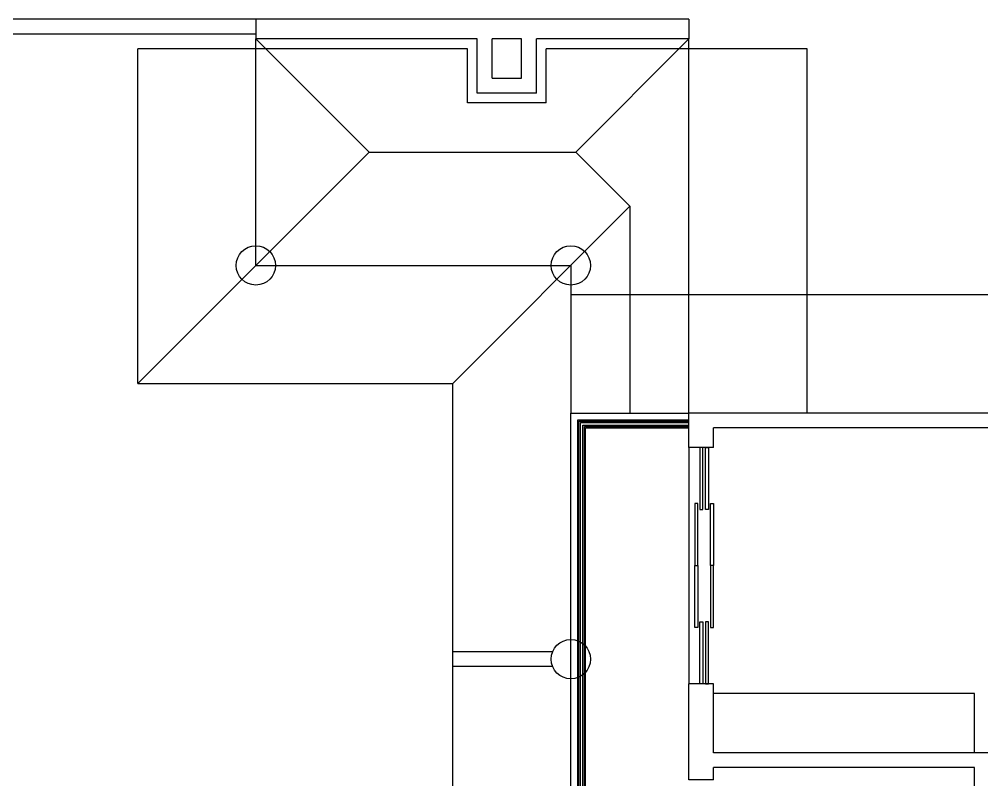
# Model space of a CAD drawing. Extents: x -435 to 5505, y -2177 to 2023.
# Drawn here: x 1205 to 2183, y -1238 to -466 of the extents above; entities that cross this region are included whole.
import ezdxf

# ---------------------------------------------------------------- set-up
doc = ezdxf.new("R2010")
doc.units = 0
doc.header["$MEASUREMENT"] = 0
doc.layers.get('0').update_dxf_attribs({"linetype": 'CONTINUOUS'})

msp = doc.modelspace()

# ---------------------------------------------------------------- linework, layer by layer
for p, q in [((1445.70465, -465.90909), (105.70465, -465.90909)), ((1885.70465, -465.90909), (1445.70465, -465.90909)), ((1445.70465, -465.90909), (1445.70465, -485.90909)), ((1885.70465, -465.90909), (1885.70465, -485.90909)), ((1445.70465, -480.90909), (105.70465, -480.90909)), ((1670.70465, -485.90909), (1445.70465, -485.90909)), ((1445.70465, -485.90909), (1560.70465, -600.90909)), ((1445.70465, -495.90909), (1445.70465, -485.90909)), ((1670.70465, -540.90909), (1670.70465, -485.90909)), ((1715.70465, -485.90909), (1685.70465, -485.90909)), ((1685.70465, -525.90909), (1685.70465, -485.90909)), ((1715.70465, -525.90909), (1715.70465, -485.90909)), ((1730.70465, -540.90909), (1730.70465, -485.90909)), ((1885.70465, -485.90909), (1730.70465, -485.90909)), ((1885.70465, -485.90909), (1770.70465, -600.90909)), ((1885.70465, -865.90909), (1885.70465, -485.90909)), ((1325.70465, -835.90909), (1325.70465, -495.90909)), ((1660.70465, -495.90909), (1325.70465, -495.90909)), ((1445.70465, -715.90909), (1445.70465, -495.90909)), ((1660.70465, -550.90909), (1660.70465, -495.90909)), ((2005.70465, -495.90909), (1740.70465, -495.90909)), ((1740.70465, -550.90909), (1740.70465, -495.90909)), ((2005.70465, -865.90909), (2005.70465, -495.90909)), ((1685.70465, -525.90909), (1715.70465, -525.90909)), ((1730.70465, -540.90909), (1670.70465, -540.90909)), ((1740.70465, -550.90909), (1660.70465, -550.90909)), ((1325.70465, -835.90909), (1560.70465, -600.90909)), ((1560.70465, -600.90909), (1770.70465, -600.90909)), ((1825.70465, -655.90909), (1770.70465, -600.90909)), ((1645.70465, -835.90909), (1825.70465, -655.90909)), ((1825.70465, -655.90909), (1825.70465, -865.90909)), ((1445.70465, -715.90909), (1765.70465, -715.90909)), ((1765.70465, -715.90909), (1765.70465, -865.90909)), ((2705.70465, -745.90909), (1765.70465, -745.90909)), ((1325.70465, -835.90909), (1645.70465, -835.90909)), ((1645.70465, -1765.90909), (1645.70465, -835.90909)), ((1765.70465, -1745.90909), (1765.70465, -865.90909)), ((1765.70465, -865.90909), (1885.70465, -865.90909)), ((2585.70465, -865.90909), (1885.70465, -865.90909)), ((1885.70465, -900.90909), (1885.70465, -865.90909)), ((1772.70465, -1745.90909), (1772.70465, -872.90909)), ((1772.70465, -872.90909), (1885.70465, -872.90909)), ((1773.90465, -1745.90909), (1773.90465, -874.10909)), ((1773.90465, -874.10909), (1885.70465, -874.10909)), ((1775.40465, -1745.90909), (1775.40465, -875.60909)), ((1775.40465, -875.60909), (1885.70465, -875.60909)), ((1778.00465, -1745.90909), (1778.00465, -878.20909)), ((1778.00465, -878.20909), (1885.70465, -878.20909)), ((1779.50465, -1745.90909), (1779.50465, -879.70909)), ((1779.50465, -879.70909), (1885.70465, -879.70909)), ((1780.70465, -1745.90909), (1780.70465, -880.90909)), ((1780.70465, -880.90909), (1885.70465, -880.90909)), ((2290.70465, -880.90909), (1910.70465, -880.90909)), ((1910.70465, -900.90909), (1910.70465, -880.90909)), ((1885.70465, -900.90909), (1885.70465, -1140.90909)), ((1910.70465, -900.90909), (1885.70465, -900.90909)), ((1899.70465, -900.90909), (1896.70465, -900.90909)), ((1896.70465, -900.90909), (1896.70465, -963.90909)), ((1899.70465, -963.90909), (1899.70465, -900.90909)), ((1902.70465, -963.90909), (1902.70465, -900.90909)), ((1902.70465, -900.90909), (1905.70465, -900.90909)), ((1905.70465, -900.90909), (1905.70465, -963.90909)), ((1894.70465, -957.90909), (1891.70465, -957.90909)), ((1891.70465, -957.90909), (1891.70465, -1020.90909)), ((1894.70465, -1020.90909), (1894.70465, -957.90909)), ((1907.70465, -1020.90909), (1907.70465, -957.90909)), ((1907.70465, -957.90909), (1910.70465, -957.90909)), ((1910.70465, -957.90909), (1910.70465, -1020.90909)), ((1896.70465, -963.90909), (1899.70465, -963.90909)), ((1905.70465, -963.90909), (1902.70465, -963.90909)), ((1891.70465, -1020.90909), (1894.70465, -1020.90909)), ((1891.70465, -1020.90909), (1894.70465, -1020.90909)), ((1891.70465, -1083.90909), (1891.70465, -1020.90909)), ((1894.70465, -1020.90909), (1894.70465, -1083.90909)), ((1910.70465, -1020.90909), (1907.70465, -1020.90909)), ((1910.70465, -1020.90909), (1907.70465, -1020.90909)), ((1907.70465, -1020.90909), (1907.70465, -1083.90909)), ((1910.70465, -1083.90909), (1910.70465, -1020.90909)), ((1894.70465, -1083.90909), (1891.70465, -1083.90909)), ((1896.70465, -1077.90909), (1899.70465, -1077.90909)), ((1896.70465, -1140.90909), (1896.70465, -1077.90909)), ((1899.70465, -1077.90909), (1899.70465, -1140.90909)), ((1905.70465, -1077.90909), (1902.70465, -1077.90909)), ((1902.70465, -1077.90909), (1902.70465, -1140.90909)), ((1905.70465, -1140.90909), (1905.70465, -1077.90909)), ((1907.70465, -1083.90909), (1910.70465, -1083.90909)), ((1747.16415, -1108.40909), (1645.70465, -1108.40909)), ((1747.16415, -1123.40909), (1645.70465, -1123.40909)), ((1885.70465, -1238.40909), (1885.70465, -1140.90909)), ((1910.70465, -1140.90909), (1885.70465, -1140.90909)), ((1899.70465, -1140.90909), (1896.70465, -1140.90909)), ((1902.70465, -1140.90909), (1905.70465, -1140.90909)), ((1910.70465, -1210.90909), (1910.70465, -1140.90909)), ((2198.20465, -1210.90909), (1910.70465, -1210.90909)), ((2175.70465, -1225.90909), (1910.70465, -1225.90909)), ((1910.70465, -1238.40909), (1910.70465, -1225.90909)), ((2175.70465, -1393.40909), (2175.70465, -1225.90909)), ((1910.70465, -1238.40909), (1885.70465, -1238.40909))]:
    msp.add_line(p, q)
at = {"color": 8}
for p, q in [((2175.70465, -1150.90909), (1910.70465, -1150.90909)), ((2175.70465, -1210.90909), (2175.70465, -1150.90909))]:
    msp.add_line(p, q, dxfattribs=at)
for centre in [(1445.70465, -715.90909), (1765.70465, -715.90909), (1765.70465, -1115.90909)]:
    msp.add_circle(centre, 20)

doc.saveas('drawing.dxf')
